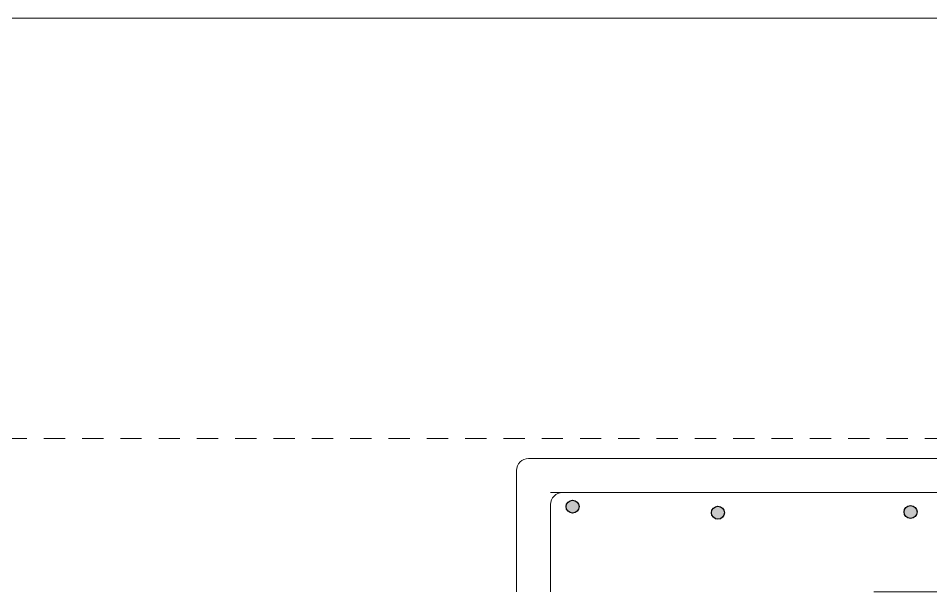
# Model space of a CAD drawing. Header units: metres. Extents: x 14 to 2416, y -346 to 476.
# Drawn here: x 134.2 to 139.56, y -131.93 to -128.56 of the extents above; entities that cross this region are included whole.
import ezdxf

# ---------------------------------------------------------------- set-up
doc = ezdxf.new("R2010")
doc.units = ezdxf.units.M
doc.linetypes.add('0', pattern=[0])
doc.linetypes.add('HIDDEN2', pattern=[0.1875, 0.125, -0.0625])
doc.layers.get('0').update_dxf_attribs({"linetype": '0', "lineweight": 20})
doc.layers.get('Defpoints').update_dxf_attribs({"color": 6})
for name, color, linetype, lineweight in [('A-ANNO-TEXT', 20, 'Continuous', 13), ('A-WALL', 250, 'Continuous', 20), ('muros bajitos', 252, 'Continuous', 5)]:
    doc.layers.add(name, color=color, linetype=linetype, lineweight=lineweight)
doc.layers.add('MAVA Luminarias', color=1, linetype='Continuous')
doc.layers.add('Techos 1', color=7, linetype='HIDDEN2', lineweight=9, true_color=0x42391a)

# ---------------------------------------------------------------- blocks, each defined once
blk = doc.blocks.new('PL BASE 2N NASAS 09')
at = {"layer": 'A-WALL'}
blk.add_line((164.7975, -5.2117), (165.3976, -5.2117), dxfattribs=at)
at = {"layer": 'muros bajitos'}
for p, q in [((169.926, -4.4291), (162.7698, -4.4291)), ((162.6998, -5.2117), (162.6998, -4.4991)), ((169.726, -4.6291), (162.9698, -4.6291)), ((162.8998, -5.2117), (162.8998, -4.6991))]:
    blk.add_line(p, q, dxfattribs=at)
for centre in [(162.7698, -4.4991), (162.9698, -4.6991)]:
    blk.add_arc(centre, 0.07, 90, 180, dxfattribs=at)
at = {"layer": 'Techos 1'}
blk.add_line((157.4475, -4.3117), (185.4975, -4.3117), dxfattribs=at)
blk = doc.blocks.new('PL MUEBLES 2N NASAS 09')
at = {"layer": 'muros bajitos'}
blk.add_line((214.694, 58.0879), (212.814, 58.0879), dxfattribs=at)
blk.add_blockref('PL BASE 2N NASAS 09', (49.9143, 62.717))
blk = doc.blocks.new('A$C595364de')
blk.add_blockref('PL MUEBLES 2N NASAS 09', (-199.5618, -36.6052))
blk = doc.blocks.new('piso')
at = {"layer": 'MAVA Luminarias', "transparency": 33554687}
blk.add_hatch(color=6, dxfattribs=at).paths.add_polyline_path([(513802.9217, 2035255.1736, 1), (513803.034, 2035255.1736, 1)])
at = {"layer": 'MAVA Luminarias', "color": 6, "transparency": 33554687}
blk.add_circle((513802.9779, 2035255.1736), 0.0562, dxfattribs=at)

msp = doc.modelspace()

# ---------------------------------------------------------------- linework, layer by layer
at = {"layer": 'Defpoints', "lineweight": 13}
msp.add_lwpolyline([(113.19, -128.5594), (169.4881, -128.5594), (169.4881, -169.3484), (113.19, -169.3484)], close=True, dxfattribs=at)
msp.add_lwpolyline([(113.19, -128.5594), (169.4881, -128.5594), (169.4881, -169.3484), (113.19, -169.3484)], close=True, dxfattribs=at)

# ---------------------------------------------------------------- block references
at = {"layer": 'A-ANNO-TEXT'}
msp.add_blockref('A$C595364de', (124.0766, -152.828), dxfattribs=at)
msp.add_blockref('A$C595364de', (124.0766, -152.828), dxfattribs=at)
at = {"layer": 'MAVA Luminarias', "xscale": 0.6780394422585752, "yscale": 0.6780394422585752, "zscale": 0.6780394422585752}
for p in [(-348241.2266, -1380114.7109), (-348241.2266, -1380114.7109), (-348240.3726, -1380114.7466), (-348240.3726, -1380114.7466), (-348239.2415, -1380114.7422), (-348239.2415, -1380114.7422)]:
    msp.add_blockref('piso', p, dxfattribs=at)

doc.saveas('drawing.dxf')
